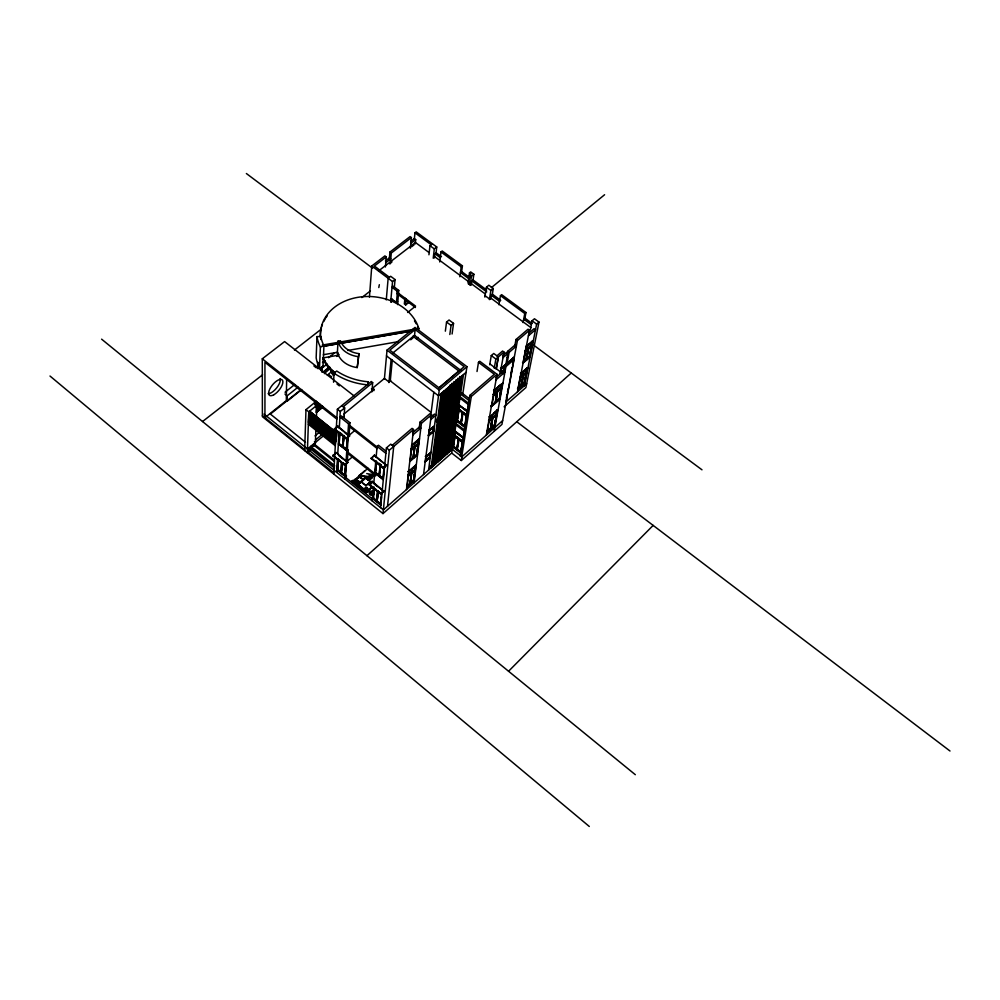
<?xml version="1.0" encoding="UTF-8"?>
<svg xmlns="http://www.w3.org/2000/svg" width="1000" height="1000" viewBox="0 0 1000 1000"><rect width="100%" height="100%" fill="white"/><g stroke="black" fill="none" stroke-linecap="round" stroke-linejoin="round"><path stroke-width="1.5" d="M286.65 379.012L286.3 400.613L264.938 417.638L264.938 362.3L336.812 419.125M298.038 387.163L287.175 395.8L287.075 401.238L301.712 389.55M304.662 450.637L305.975 409.637L316.425 401.188M307.362 452.812L308.762 411.838L316.9 405.25L314.113 403.387M309.262 420.138L308.463 420.475L335.513 442.013L336.325 441.337L308.5 419.237L309.3 418.913M309.35 417.688L308.55 418.013L336.375 440.45L335.562 441.125L308.488 419.575M309.438 415.225L308.625 415.55L336.538 437.688L335.725 438.363L308.587 416.788M309.475 413.988L308.675 414.312L336.6 436.475L335.788 437.137M309.513 412.75L336.737 434.025L335.925 434.7M333.787 472.738L307.4 451.538L313.775 445.037L334.15 461.362M316.975 336.613L316.163 357.812A53.25 41.75 4.8 0 0 319.513 368.175L323 366.925L323.925 345.788A50.275 39.062 5 0 1 320.863 336.475L316.975 336.613A54.088 42.025 5 0 0 320.387 347.038L319.513 368.175M314.95 403.713L317.25 402.188M313.725 446.312L313.825 443.762L334.225 460.1M367.475 479.15L368.025 479.85M317.663 368.25L317.9 362.25M317.8 368.587L318.038 362.85M318.175 368.525L318.512 362.762M315.35 443.738L315.912 429.575M316.475 415.887L316.9 405.25M318.4 368.113L318.512 365.112M320.737 339.513L320.863 336.475M320.975 370.312L321.1 367.45M321.138 370.538L321.262 367.55L322.013 367.413L321.812 371.887M321.35 370.25L321.587 367.362M321.662 371.613L321.85 367.312M337.987 355.625L337.337 353.625L338.013 341.163L340.462 340.75A21.637 16.838 4.6 0 0 358.938 353.638L357.225 367.575A22.963 17.962 4.5 0 1 337.413 352.212L338.375 355.213L323.15 357.875L323.088 359.288A52.575 41.087 5 0 0 333.65 372.9M334.038 373.2L336.737 371.025A56.225 43.775 5 0 0 368.088 381.788L367.95 384.875A58.612 45.663 5 0 1 334.038 373.2L333.562 382.225M332.85 455.85L336.1 452.512L347.762 462.512L344.575 465.225L332.85 455.85L334.988 454.062M334.312 429.325L337.625 425.95L349.55 436.1L346.287 438.825L334.312 429.325L337.625 425.95M333.713 473.988L337.375 409.237L371.238 381.512L372.675 382.625L371.912 391.863M336.062 453.162L336.1 452.512M336.675 472.413L337.475 458.713M337.725 454.5L339.025 432.35M339.275 428.25L340.25 411.512L344.663 407.9L341.775 405.637M337.25 469.9L337.775 469.45L345.213 475.412L344.688 475.863L337.25 469.9L337.863 459.575M346.912 449.625L346.375 450.075L338.787 444.025L339.425 433.263M347.638 438.663L347.1 439.113L339.45 432.7M339.762 432.762L339.1 443.762L342.688 446.613M337.65 469.562L338.275 459.025M339.837 432.7L339.188 443.688L342.775 446.55M341.413 462.188L340.763 472.713L341.287 472.262M344.062 417.562L344.663 407.9M341.825 462.525L341.175 473.05L341.987 468.088M343.45 435.562L342.788 447.212L343.325 446.763M342.137 463.688L341.488 472.775L345.075 475.525M347.5 438.775L346.7 449.8L343.113 446.95L343.888 435.9M343.675 441.275L343.925 437.163M344.575 465.225L347.812 461.875M346.287 438.825L349.6 435.425M344.688 475.863L345.462 464.113M346.375 450.075L347.188 437.812M345 475.6L345.775 465.025L343.413 463.125M347.525 438.438L347.788 434.4M345.988 463.663L344.913 479.025L346.225 477.912L346.388 475.387L345.075 476.512L336.825 469.888M348.55 423.85L339.925 417.038L341.3 415.913L349.925 422.713L348.55 423.85L346.087 461.175L347.425 460.05L348.125 449.613L346.775 450.737L338.338 444.025L338.875 443.575M345.6 476.062L346.625 460.725M347.312 450.288L348.375 434.288M349.925 422.713L349.188 433.612L347.837 434.75M357.225 367.575L358.938 353.638M369.438 297.075L371.775 265.988L384.913 255.9L386.262 256.913L385.412 266.975M367.85 384.775L368.088 381.788M390.725 380.513L388.975 381.95L384.45 378.45L372.562 388.212L373.975 389.312L373.862 390.7L371.425 388.8M368.913 484.688L372.15 481.3L384 491.438L380.825 494.212L368.913 484.688L372.15 481.3M371.163 458.562L374.462 455.125L386.575 465.438L383.338 468.225L371.163 458.562L374.462 455.125M389.275 259.65L389.938 252.05L410.075 236.588L411.413 237.587L410.337 248.238M386.262 299.913L388.15 278.263L390.675 276.288L395.062 279.575L394.35 287.3M390.35 263.688L391.287 253.05L411.413 237.587M372.2 500.925L373.375 487.837M373.787 483.288L375.75 461.475M376.138 457.163L377.113 446.4L378.475 445.238L386.138 451.287M374.05 490.75L373.387 498.013L380.95 504.075L380.425 504.525L372.863 498.462L373.913 486.85M381.225 476.925L383.425 478.675L382.9 479.137L375.175 472.987L376.275 460.875M390.712 301.663L392.537 281.55L395.062 279.575M374.125 487.812L373.188 498.188L376.825 500.988M376.55 461.812L375.487 472.713L379.137 475.613M375.175 472.987L376.125 467.987M391.1 302.2L391.863 298.9M384.387 379.075L387.025 350.125L415.037 327.413L466.938 366.662L462.587 395.238M391.362 301.9L391.688 299.037M377.4 490.962L376.438 501.325L376.95 500.875M377.825 491.3L376.85 501.662L377.375 501.2M380.238 464.738L379.25 476.225L379.775 475.775M378.225 490.962L377.163 501.388L380.812 504.188L381.463 496.863M380.662 465.075L379.562 475.95L383.212 478.862L384.263 468.062M377.65 498.25L378.075 493.8M388.925 382.587L391.112 359.425M390.988 298.637L396.413 302.725L397.488 291.4L398.75 290.413L393.275 286.3L392.013 287.288L397.488 291.4M392.3 359.837L390.288 380.863L430.975 412.3M397.575 304.6L398.75 290.413M380.825 494.212L384.062 490.8M383.338 468.225L386.637 464.762M380.425 504.525L381.55 492.95M382.9 479.137L384.075 467.062M380.575 507.65L386.413 447.887L390.763 444.162L393.713 446.475L387.525 506.238M354.012 395.863L284.613 341.587L262.288 358.8L262.4 416.688L383 513.6L389.35 450.2L413.537 429.5L412.075 428.363L392.238 445.325M404.95 298.05L404.35 303.95L405.688 304.95L409.338 302.038M405.688 304.95L406.275 299.05M414.35 238.912L414.975 232.825L416.2 231.875L436.75 246.975L436.037 253.038M415.275 243.925L415.7 239.587L414.387 238.612L410.712 241.438M371.525 493.025L372.238 493.175L370.025 491.637M392.887 352.962L414.525 335.35L415.163 329.562L464.175 366.65L439.113 387.887L389.812 350.138L415.163 329.562M428.938 254.788L429.975 245.688L432.413 243.787M433.225 258.2L434.312 248.888L436.75 246.975M412.5 471.225L407.837 475.588L408.4 476.025L415.337 469.963L414.775 469.525M406.463 489.562L413.537 429.5M406.625 485.988L407.175 486.425L408.9 471.887L415.85 465.812L415.288 465.363L414.75 469.738M410.188 460.9L411.975 445.737L419.075 439.613L417.2 454.812L410.188 460.9L409.625 460.45L413.125 457.413M434.35 257.962L434.85 253.7L436.075 252.75L441.488 256.737M410.225 480.15L410.425 483.562L411.725 472.55L414.913 469.625M410.763 475.688L411.125 472.713L411.688 473.162M413.312 454.475L413.5 458.025L414.862 446.562L418.188 443.675M413.862 449.825L414.237 446.725L414.812 447.175M410.1 483.3L411.262 472.825L408.062 475.763M414.387 446.838L413.162 457.75L409.85 460.637M411.65 472.488L410.387 482.9L413.638 480.05M414.775 446.488L413.462 457.35L416.775 454.475M419.225 428.312L419.975 422.2L429.862 413.75L433.025 416M439.75 261.95L440.975 251.938L442.2 250.975L462.438 265.85L461.587 272.013M413.85 477.025L414.212 474.113M416.812 452.85L417.375 448.288M417.75 445.25L418.312 440.688M413.725 480.112L414.725 471.112M408.475 471.55L415.425 465.475L415.037 469.375L408.1 475.438M418.113 443.612L416.863 454.55L413.55 457.413M407.175 486.425L414.05 480.375L415.85 465.812M414.087 482.85L421.425 423.338L431.312 414.875L423.537 474.538M418.65 329.825L418.825 328.45A50.025 39.562 5.6 0 0 361.587 296.825A50.025 39.562 5.6 0 0 320.737 338.75M430.737 415.725L433.8 392.175M425.525 459.538L425.913 456.55M426.2 456.775L425.613 461.25L429.913 457.488L430.513 453L426.2 456.775L425.625 456.325M429.012 435.188L429.625 430.513L434.025 426.712L433.4 431.4L429.012 435.188L428.438 434.738L430.637 432.85M445.35 331.163L446.55 322.05L449.05 320L453.55 323.375L452.088 333.988M433.288 427.438L433.4 431.4M429.625 457.275L430.225 452.788M433.113 431.175L433.65 426.425L429.338 430.288L428.725 434.963L433.025 431.112M428.55 470.125L439.263 390.138L466.938 366.662M436.438 422.062L436.838 419.025M441.138 393.55L431.05 467.925L430.5 467.488L436.887 461.863M449.825 334.525L451.062 325.425L453.55 323.375M442.013 392.812L431.863 467.2L430.487 466.112M432.488 466.65L442.663 392.262M443.975 391.138L433.738 465.562L432.35 464.475M434.425 461.312L435.05 456.75M435.475 453.713L436.1 449.15M436.525 446.112L437.15 441.55M437.562 438.512L439.038 427.863M439.45 424.825L440.075 420.262M440.5 417.225L441.125 412.663M441.55 409.625L442.175 405.062M442.587 402.025L443.013 398.988M443.425 395.95L444.062 391.388M459.85 276.775L461.225 266.812L462.438 265.85M434.363 465.012L444.637 390.588M445.95 389.462L435.6 463.913L434.212 462.837M436.5 458.15L437.137 453.587M437.562 450.55L439.038 439.9M439.462 436.863L440.1 432.3M440.513 429.263L441.15 424.7M441.575 421.65L443.05 411.012M443.475 407.962L444.113 403.4M444.538 400.363L445.175 395.8M445.6 392.762L446.012 389.712M436.225 463.375L446.6 388.913M447.912 387.8L437.463 462.275L436.075 461.2M438.075 461.737L448.562 387.238M449.875 386.125L439.312 460.637L437.938 459.562M441.087 448.8L439.787 457.925L441.175 459.012L452.1 383.212M441.512 445.75L442.163 441.188M442.6 438.137L443.025 435.1M443.462 432.05L444.1 427.488M444.538 424.45L446.05 413.787M446.475 410.75L447.125 406.175M447.55 403.137L447.987 400.087M448.413 397.05L449.062 392.475M449.5 389.438L450.138 384.862M439.938 460.1L450.525 385.575M452.475 383.913L441.788 458.462L440.412 457.388M453.775 382.8L443.025 457.375L441.637 456.3M468.05 282.825L469.487 272.887L470.7 271.913L473.875 274.25L472.962 280.387M444.15 450.112L443.488 454.675L444.875 455.75L455.988 379.9M444.588 447.062L445.025 444.012M445.475 440.962L446.125 436.4M446.575 433.35L448.113 422.688M448.55 419.637L450.087 408.975M450.525 405.925L450.962 402.875M451.4 399.837L452.062 395.262M452.5 392.212L452.95 389.175M453.6 384.6L454.05 381.55M468.462 284.188L469.8 274.975L471 274L469.487 272.887M443.638 456.838L454.438 382.25M470.112 285.4L471.45 276.2L473.875 274.25M445.487 455.213L456.375 380.6M471.2 285.175L471.825 280.925L473.025 279.95L486.688 290M457.925 378.25L446.712 454.125L445.337 453.05M447.325 453.587L458.325 378.938M459.625 377.837L448.562 452.512L447.175 451.438M449.475 446.763L450.15 442.188M450.6 439.137L451.05 436.087M451.5 433.038L451.962 429.988M452.413 426.938L453.088 422.362M453.537 419.312L453.988 416.262M454.438 413.212L455.125 408.638M455.575 405.588L456.025 402.537M456.475 399.487L457.15 394.9M457.612 391.85L458.062 388.8M458.512 385.75L459.875 376.6M449.175 451.962L460.262 377.287M461.562 376.188L450.4 450.887L449.012 449.812M462.2 375.637L451.012 450.35L449.625 449.275L446.275 452.225M383 513.6L451.662 453.038L463.5 374.538M453.075 446.75L453.562 446.325L461.037 452.125L460.55 452.562L453.075 446.75L455.425 430.962M456.975 420.95L459.288 405.613L467.025 411.538L464.613 426.825L456.975 420.95L457.475 420.513M453.375 446.5L454.963 435.975L458.587 438.663M458.725 411.087L457.275 420.688L460.875 423.462L462.562 412.512M460.112 434.95L455.788 431.613L453.438 446.438L456.975 449.175M459.1 409.775L457.35 420.625L460.95 423.387M459.675 405.288L459.062 409.325L466.887 415.125L466.388 415.562L458.688 409.65L459.188 409.212M456.9 449.237L458.512 438.725M463.075 412.775L461.3 423.787L464.913 426.562M484.862 297.113L486.425 287.213L488.837 285.238L493.288 288.512L492.038 296.137M460.55 452.562L463.363 437.45M502.638 420.613L461.662 457L460.275 455.925L469.837 395.4L494.338 374.263L478.488 362.325L479.738 361.262L497.025 374.288L486.312 435.112M467.725 410.175L469.225 400.675L460.55 394.05L461.825 392.962L469.263 398.638M462.137 448.175L462.625 445.112M461.662 457L471.3 396.5L497.025 374.288M451.662 453.038L461.3 460.538L461.9 456.788L450.025 447.562M477.013 371.512L478.488 362.325M489.4 299.637L490.875 290.487L493.288 288.512M490.475 299.387L491.163 295.163L492.362 294.175L500.7 300.312L499.5 301.312L491.163 295.163M498.913 304.775L500.45 295.65L501.65 294.662L525.962 312.525L524.538 320.075M489.712 364.775L491.275 355.575L493.75 353.475L498.363 356.925L496.213 369.162L498.338 356.912M494.275 368.2L495.863 359.025L504.012 352.075L502.587 351.012L496.925 355.85M491.938 417.663L488.55 420.925L489.1 421.35L496.875 414.487L496.312 414.062M486.688 431.463L487.238 431.887L489.837 417.15L497.638 410.288L497.075 409.862L495.737 417.25M491.8 406.025L494.513 390.662L502.45 383.762L499.663 399.137L491.8 406.025L491.238 405.6M490.875 425.213L492.225 417.675L492.775 418.1M495.938 396.85L496.425 394.1M500.325 372.663L504.012 352.075M497.062 391.45L495.188 402.512L491.463 405.763L499.1 398.713L499.663 399.137M492.788 417.4L490.9 427.962L494.625 424.8L496.45 414.175L492.875 417.463L490.887 428.65L490.337 428.237M497.5 391.075L495.95 402.388L497.35 390.962M504.438 365.962L501.35 368.625L500.5 373.375L504.6 369.825L504.038 369.4L500.962 372.062M503.137 373.025L504.5 365.5L512.612 358.5L514.05 359.575L501.938 424.4L461.3 460.538M494.675 423.15L495.2 420.2M499.85 394.525L500.363 391.725M500.863 388.925L501.375 386.125M507.175 354.075L507.675 351.325L514.95 345.087L516.375 346.15L509.1 352.388L506.975 364.025M501.775 384.787L501.375 387.55L493.312 394.725M487.238 431.887L494.95 425.05L497.638 410.288M505.775 365.062L507.887 353.438L506.475 352.388L502.575 355.737M378.8 287.55L379.325 284.7M494.175 431.3L505.938 366.575L514.05 359.575M514.562 347.2L515.988 339.513L528.038 329.212L529.462 330.262L517.5 391.8M512.8 360.2L513.325 357.388L513.888 357.8L507.4 363.413M506.4 397.938L506.962 394.95M507.512 391.975L508.075 389M511 373.3L512.05 367.675M512.575 364.85L513.1 362.038M529.462 330.262L517.413 340.575L505.938 401.987L526.675 383.738M523.062 322.587L524.775 313.525L525.962 312.525M520.075 377.638L518.088 388.375L520.938 385.737L523.438 375.363M520.475 376.062L520.9 373.387L527.25 367.975L526.475 371.912L520.225 377.375M523.438 360.8L525.237 351.025L531.75 345.25L532.475 341.087L526.1 346.6L525.388 350.75M525.25 376.775L524.075 382.762L517.863 388.212L518.413 388.625L521.312 373.7L527.575 368.225L527.025 367.812M526.525 346.912L523.5 362.438L529.812 356.95L532.9 341.4L526.525 346.912L525.962 346.488M530.325 329.812L532.075 320.788L534.462 318.762L539 322.1L525.9 387.562L504.113 406.788M521.025 385.8L523.112 375.112M523.375 374.75L521.35 386.037L520.8 385.637M528.6 348.113L526.487 359.85L525.938 359.438M529.538 355.125L530.375 350.887M530.938 348.062L532.337 340.988M524.288 382.925L526.325 372.175L523.462 374.812M531.6 345.525L529.487 356.712L526.5 359.3M518.413 388.625L524.612 383.162L527.575 368.225M524.388 385.75L536.625 324.125L539 322.1M367.775 488.775L366.15 488.425M359.15 481.987L357.525 481.637M364.787 470.675L362.825 472.537M358.075 484.9L361.2 481.725L357.912 484.387M508.562 671.25L653.15 525.4M360.875 474.25L359.613 475.312M360.988 474.125L362.525 472.775M353.288 480.812L355.1 479.188M361.175 481.488L365.25 477.9M358.225 484.762L361.475 481.85M365.65 478.2L361.55 481.788M369.325 490.238L367.463 491.838M366.95 555.7L571.25 373M361.062 481.525L357.575 484.5M366.662 492.238C369.913 492.3 371.388 484.562 372.45 487.425A9 7.45 3.7 0 1 372.175 487.837L371.912 488.05M372.125 492.887L373.587 491.587A2.525 2.1 3.9 0 0 370.012 491.637A2.525 2.1 3.9 0 0 370.175 494.613L371.637 493.312M494.538 424.738L486.825 431.575L490.562 428.4L492.362 417.788L488.762 421.087M460.275 455.925L467.512 411.525L458.913 404.95M486.75 432.587L495.325 424.988M365.363 489.237L365.337 489.212A1.363 1.125 3.6 0 1 365.825 487.362A1.363 1.125 3.6 0 1 367.562 488.713A1.363 1.125 3.6 0 1 365.312 489.25L366.3 488.387L365.788 487.175M488.825 420.775L496.512 413.85L497.212 409.963L493.963 412.975M457.088 449.062L456.6 449.487L458.713 438.55L457.013 449.812L457.512 449.387M406.838 486.163L410.012 483.237M521.362 385.487L524.212 382.863M406.763 487.075L414.4 480.363M437.125 460.275L440.55 457.262M524.9 383.188L518 389.25L517.463 388.837M430.213 467.275L436.613 461.65M452.725 448.837L383.375 509.9L263.988 414.075M498.125 409.575L489.462 417.2L488.9 416.775M356.55 482.612L357.675 481.6M495.613 402.125L499.325 398.888L501.225 387.825L497.587 391.138L495.525 402.762L494.95 402.337M500.037 399.087L491.312 406.737L490.75 406.312M381.337 504.712L380.812 505.175L372.425 498.438L373.725 497.3M458.638 439.312L459.137 438.875L457.312 449.55L460.913 452.238M410.062 482.962L413.5 479.938L414.05 480.375M353.263 481.125L367.975 468.263M353.3 482.5L356.275 481.413M353.425 482.587L356.275 481.562M522.987 371.562L527.163 367.912M408.55 471.613L415.513 465.538M426.987 455.613L429.15 453.725M416.275 465.15L408.55 471.9L407.975 471.45M430.938 452.35L425.85 456.788L425.288 456.337M442.987 441.763L446.375 438.812M527.987 367.587L521.025 373.675L520.475 373.263M455.788 431.613L455.3 432.038L462.863 437.887M437.175 447.975L440.55 445.025M520 377.212L524.163 373.562M426.125 459.875L429.35 457.05L429.913 457.488M520.163 377.7L523.025 375.05M425.325 461.037L429.55 457.212M520.55 377.625L526.8 372.15L526.25 371.737M464.613 426.825L465.112 426.388L458.562 421.35M455.213 435.487L454.712 435.913L462.262 441.75M430.25 457.475L425.188 461.912L424.625 461.463M455.163 435.8L454.663 436.238L462.2 442.075L462.7 441.637L455.012 435.65L455.6 431.788L461 435.962M465.487 427.038L464.988 427.475L456.5 420.95L457 420.513M502.95 383.038L494.125 390.712L493.562 390.275M497.75 390.337L501.15 387.375L501.712 387.8L493.8 394.712L493.225 394.275M493.375 394.387L501.287 387.488M493.4 394.787L497.15 391.525M461.075 423.288L460.575 423.713L462.775 412.337M493.738 395.037L501.65 388.137L501.087 387.713M461.5 423.612L461 424.05L462.65 412.45L458.938 409.725M524 361.112L528.212 357.463M409.762 460.562L413.075 457.688M526.425 359.237L529.4 356.65M409.762 461.575L417.55 454.8M530.1 356.987L523.088 363.075L522.525 362.663M494.087 390.337L500.887 384.425M494.175 390.412L500.975 384.487M411.125 449.787L414.462 446.9M525.325 351.087L528.337 348.488L526.15 359.6L523.162 362.188L526.075 359.538L528.112 348.312L528.675 348.738M528.688 348.175L531.688 345.588M500.225 373.162L504.325 369.613M525.725 351L532.087 345.5L531.525 345.087L527.288 348.75M525.662 351.337L532.025 345.838L531.462 345.425M433.738 431.4L428.587 435.85L428.013 435.412M459.137 409.55L458.638 409.988L466.337 415.9M495.725 377.762L504.9 369.85M496.05 379.8L504.938 372.113L503.5 371.037M384.513 467.55L383.975 468.013L371.213 457.887M384.487 467.875L383.95 468.338L376.15 462.163L376.688 461.7M418.725 439.35L411.637 445.462L418.638 439.275L418.237 443.35L411.037 449.725M500.975 368.35L503.125 366.637M526.188 346.662L532.562 341.15M411.625 445.737L419.5 438.95M434.45 426.05L429.275 430.513L428.7 430.062M440.988 420.438L444.438 417.463M505.887 364.425L501.05 368.6L500.475 368.175M507.1 363.375L514.312 357.15M533.325 340.763L526.237 346.875L525.675 346.45M379.35 475.425L378.812 475.887L380.363 464.613M414.462 446.225L410.938 449.275L411.512 449.725L418.575 443.612L418 443.162M411.075 449.387L418.15 443.275M525.312 350.688L531.663 345.188M507.137 357.575L508.35 356.538M375.25 472.512L374.712 472.975L383.288 479.8M412.575 432.85L419.387 427.013L420.838 428.15L412.887 434.963M430.275 417.675L434.45 414.087L435.9 415.213L430.688 419.688M529 333.05L534.1 328.675L535.513 329.712L528.375 335.85M503 357.625L507.887 353.438M466.075 372.35L438.5 395.8L386.5 355.887M346.525 461.825L352.388 456.875M345.9 464.913L345.375 465.363L343.237 463.638M438.688 388.038L460.538 369.538M342.9 446.438L342.362 446.887L343.587 435.45M347.925 434.288L347.388 434.75L345.188 433M348.237 435.988L354.225 431M347.663 438.325L347.125 438.775L334.35 428.65M336.65 435.575L335.838 436.25L308.663 414.65M336.587 436.8L335.775 437.475L308.612 415.887M335.65 439.575L336.463 438.913M336.45 439.237L335.637 439.913L308.538 418.35M335.588 440.8L336.388 440.125M336.725 434.363L335.913 435.025L308.7 413.413M335.863 435.925L336.675 435.25L308.712 413.075L309.525 412.413M307.488 448.988L324.363 435.062M308.488 451.875L310.738 450.012M315.038 435.887L319.538 432.2M343.913 414.062L373.975 389.312M315.5 439.9L322.238 434.35M342.137 417.837L344.137 416.188M343.225 406.763L372.675 382.625M491.362 287.663L604.6 194.725M416.375 338.8L418.113 337.388M410.688 339.787L413.062 337.85M317.062 406.812L319.363 404.95M317.05 407.15L320.487 404.35M316.125 408.612L320.45 405.25M317 408.375L320.438 405.588M316.087 409.85L321.55 405.55M316.95 409.613L321.538 405.887M316.038 411.075L321.763 406.425M316.913 410.5L321.5 406.775M316.9 410.838L322.625 406.188M315.988 412.3L321.7 407.65M316.863 411.725L322.587 407.075M316.85 412.062L322.575 407.413M314.9 404.95L317.213 403.088M316.012 405.262L318.575 403.05M316 405.6L318.3 403.738M315.963 406.5L318.263 404.637M315.95 406.838L319.4 404.05M316.175 407.388L319.625 404.588M407.638 312.475L415.575 306.112L397.125 292.238M300.875 389.75L270.363 414.075L305.525 442.262M322.85 372.225L328.95 367.362M323.675 372.038L329.775 367.175M320.962 368.913L327 364.113M336.662 356.438L339.075 354.513M396.475 302.375L391.362 299.288M396.413 302.725L397.663 301.737M285.062 392.212L294.725 384.538M316.462 367.3L318.875 365.387M322.5 362.512L324.925 360.588M328.537 357.713L334.588 352.925M202.537 421.538L262.575 374.812M294.438 350.025L321.388 329.05M361.825 297.575L370.4 290.9M389.55 263.8L392 261.9M411.6 246.762L414.05 244.862M385.425 260.912L389.438 257.838L390.775 258.837L385.775 262.688M410.812 243.363L415.7 239.587M378.638 270.887L415.425 242.488L429 252.5M386.262 256.913L374.4 266.025L389.412 277.275M367.2 479.1A9.963 8.263 4.2 0 1 369.625 476.725L370.238 476.35M320.387 347.038L323.925 345.788M364.7 491.463L366.675 491.012A13.225 10.95 3.4 0 0 371.587 486.538M364.575 491.362L366.5 490.962L366.425 489.55M323.363 354.725L337.062 352.337M347.713 350.475L398.338 341.65M322.262 345.075L418.825 328.45M359.45 475.15L369.625 476.725M366.75 473.587L374.237 474.9M359.113 475.45L368.5 477.587M369.038 475.2L374.6 476.675M365.988 478.137L367.2 478.938A1.8 1.487 3.9 0 0 368.775 480.213M362.812 478.925L358.525 476.5L362.85 479.162M328.237 374.525L331.65 376.775M414.975 232.825L431.188 244.737M440.975 251.938L461.225 266.812M500.45 295.65L524.775 313.525M429.975 245.688L434.312 248.888M469.8 274.975L471.45 276.2M486.425 287.213L490.875 290.487M532.075 320.788L536.625 324.125M532.15 323.462L524.9 318.137L523.713 319.137L530.962 324.475M434.85 253.7L440.275 257.688M471.825 280.925L486.725 291.9M433.95 256.137L469.762 282.55L468.562 283.525L470.213 284.738L471.413 283.762L485.037 293.812M530.95 327.65L490.712 297.987L489.513 298.975L485.087 295.7M533.6 345.112L701.988 469.812M528.462 348.013L526.838 359.538L526.287 359.125M515.988 339.513L517.413 340.575M389.938 252.05L391.287 253.05M507.675 351.325L509.1 352.388M526.188 372.075L526.737 372.475L520.487 377.95L519.938 377.537M523.237 374.65L521.688 385.737L521.15 385.325M371.775 265.988L392.537 281.55M446.55 322.05L451.062 325.425M491.275 355.575L495.863 359.025M504.5 365.5L505.938 366.575M246.375 173.525L372.587 268.2M396.987 293.663L415.425 307.525M489.862 363.9L503 373.775M414.525 335.35L460.875 370.487M412.938 336.2L458.812 370.988M516.75 421.737L950 751.012M496.375 413.75L496.925 414.162L489.162 421.025L488.6 420.6M469.837 395.4L471.3 396.5M492.65 417.3L491.312 428.275L490.763 427.85M460.138 396.8L468.787 403.4M459.938 398.162L468.575 404.762M465.562 409.212L468.013 411.087M467.4 411.213L459.6 405.35L458.988 409.387L466.688 415.3M387.025 350.125L439.263 390.138M463 412.837L466.712 415.562M461.375 423.725L464.988 426.5M456.1 423.575L464.562 430.1M455.913 424.888L464.363 431.4M454.925 431.4L463.338 437.887M455.087 435.588L462.75 441.312M458.938 439.05L462.575 441.75M419.975 422.2L421.425 423.338M332.275 371.912L334.475 373.625M334.412 374.775L331.512 372.525A46.988 37.575 4.3 0 1 333.113 371.3M417.962 443.5L418.537 443.95L411.475 450.062L410.9 449.613M437.675 460.712L438.5 461.362M366.65 478.512L366.388 478.3A3.688 3.05 3.6 0 1 366.925 478.475M369.375 481.163L371.712 483M313.9 365.938L316.325 367.837M336.95 383.963L339.375 385.863M414.625 446.375L413.9 457.688L413.325 457.238M369.325 482.1L371.45 483.762M372.15 493.312L373.738 494.562A2.525 2.1 3.9 0 1 370.175 494.613M352.438 480.575L366.087 491.325M414.812 469.2L415.375 469.65L408.438 475.712L407.875 475.262M337.375 409.237L340.25 411.512M386.413 447.887L389.35 450.2M411.5 472.375L410.812 483.225L410.25 482.788M377.113 446.4L385.875 453.325M349.575 425.337L377.325 447.238M349.487 426.7L377.2 448.587M262.288 358.8L336.9 417.75M337.587 426.625L349.55 436.1M374.4 455.788L386.575 465.438M381.037 465.012L378.812 463.25L380.962 465.087M339.775 432.425L341.975 434.162M305.975 409.637L336 433.462L336.812 432.8L309.575 411.175L336.788 433.125L335.988 433.8L308.75 412.175M284.962 394.038L287.175 395.8M317.587 424.25L319.95 426.125M308.575 417.125L335.7 438.7M342.575 446.175L345.825 448.762M375.7 472.525L379.012 475.163M343.188 446.875L346.788 449.738M375.575 472.65L379.212 475.55M379.65 475.887L383.3 478.787M308.45 420.8L335.5 442.337M348.013 452.287L375.887 474.487M335.45 443.212L308.412 421.688L309.225 421.037L308.412 422.025L335.425 443.55M347.925 453.6L375.763 475.775M308.375 422.912L335.375 444.425M308.325 424.237L335.312 445.737M338.925 455.45L347.762 462.512M372.088 481.938L382.8 490.487M339.2 456.012L342.425 458.587M374.175 483.95L377.463 486.562M340.55 460.975L338.188 459.087L337.562 469.637L341.15 472.375M343.325 463.2L345.7 465.087M373.837 487.775L376.012 489.513M378.188 491.25L380.375 493M332.887 455.2L344.613 464.575M380.887 493.575L368.963 484.038L370.513 485.4M337.875 459.363L341.087 461.925M373.812 488.088L375.988 489.825M378.162 491.575L381.425 494.188M314.425 441.688L315.4 442.463M310.663 446.375L334.675 465.625M310.613 447.65L334.613 466.887M310.562 448.925L334.538 468.15M345.9 477.663L372.638 499.1M262.4 415.6L304.7 449.588M101.6 339.162L635.325 774.7M50 376.037L589.3 826.475M369.263 484.012L370.438 485.163M370.662 485.55L371.55 486.425A7.588 6.288 3.6 0 1 366.575 490.788M370.725 485.45L371.55 486.35M369.363 480.425L369.862 481.062M357.825 483.85L358.088 484.175A25.35 20.913 4.4 0 0 365.525 490.225M357.137 480.387L357.638 481.725M366.6 489.55L366.675 491.012M280.087 378.575A9.988 4.213 -50.6 0 1 276.725 387.85A9.988 4.213 -50.6 0 1 268.15 393.675M320.387 336.95A49.962 39.538 5.6 0 1 321.45 327.5M321.75 326.488A49.962 39.538 5.6 0 1 322.438 324.475M323.738 321.525A49.962 39.538 5.6 0 1 325.325 318.675M325.913 317.762A49.962 39.538 5.6 0 1 327.188 315.963M414.475 320.875A49.962 39.538 5.6 0 1 416.163 323.775M417.55 326.763A49.962 39.538 5.6 0 1 418.325 328.8M357.987 356.6A23.15 18.025 4.6 0 1 338.013 341.163M323 366.925A49.5 38.812 4.8 0 1 322.65 366.175M335.125 372.688A52.638 41.1 5 0 1 323.15 357.875M324.35 373.675A51.4 41.1 4.3 0 1 329.487 369.188M327.425 375.325A47.725 38.163 4.3 0 1 332 371.325M332.3 373.137A45.888 36.688 4.3 0 1 333.862 371.95M361.55 481.625A10.263 8.5 3.9 0 1 365.35 478.275M354.712 481.463A13.25 10.987 3.7 0 1 359.637 477.163M354.762 481.85A7.575 6.275 3.5 0 1 360.1 477.05M357.375 483.812A9.087 7.512 3.6 0 1 355.312 482.175M356.875 483.812A4.7 3.887 3.4 0 1 355.412 482.638M366.262 490.525A42.85 35.213 5.1 0 1 357.05 482.962M365.05 484.8A13.137 10.85 4.1 0 1 362.15 482.3M364.85 484.775A12.737 10.525 4 0 1 361.587 482.088M369.85 481.812A10.237 8.462 3.5 0 1 366.037 485.163M370.125 481.375A6.125 5.062 3.6 0 1 365.675 485.188M368.825 480.175A12.663 10.5 4.3 0 1 371.938 477.863A2.5 2.062 3.9 0 0 370.075 476.362M371.887 477.875A10.137 8.35 3.7 0 1 368.462 480.288M368.55 480.225A12.663 10.512 4.3 0 1 371.65 477.912M334.412 375.238A10.975 8.637 3.3 0 1 333.325 375.112A9.663 7.625 2.8 0 0 331.175 370.712A5.05 4 3.2 0 1 332.375 370.588M333.325 375.112A9.1 7.188 3.5 0 1 331.175 370.375M365.75 488.338L366.712 488.537L365.788 488.237M367.413 488.425C364.975 491.825 364.712 485.087 367.413 488.425M358.113 481.65L357.125 481.562L358.113 481.65M358.787 481.637C356.35 485.025 356.1 478.325 358.787 481.637M358.888 481.9L358.875 481.938A1.35 1.125 3.3 0 1 356.688 482.463A1.35 1.125 3.3 0 1 357.212 480.575A1.35 1.125 3.3 0 1 358.938 481.925M461.4 452.762L460.913 453.2L452.612 446.75L453.1 446.312L461.4 452.762M352.5 480.525L351.575 481.325L365.763 492.5L367.475 492.3L352.5 480.525M469.862 277.625L468.663 278.6L460.438 272.538L461.65 271.575L469.862 277.625M411 331.15L323.738 346.225L411 331.15M372.612 492.45L371.087 492.475L371.15 493.75L372.675 493.725L372.612 492.45M273.837 394.75A9.988 4.2 -50.6 0 0 282.663 380.613A9.988 4.2 -50.6 0 0 270.775 387.287A9.988 4.2 -50.6 0 0 273.837 394.75M361.375 481.087A23.125 19 2.9 0 0 365 477.962A23.238 19.325 4.3 0 0 361.4 481.112"/></g></svg>
